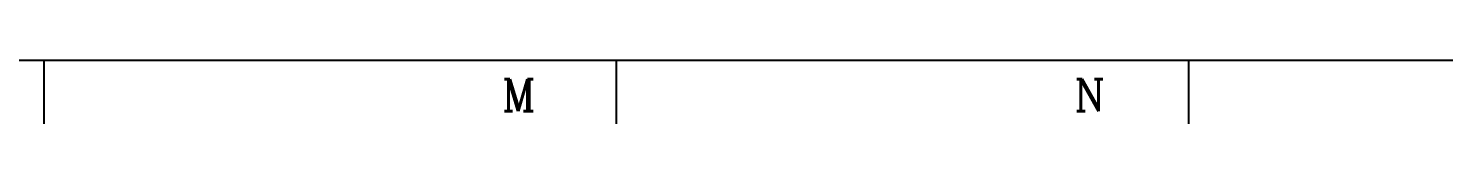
# Model space of a CAD drawing. Header units: millimetres. Extents: x 4133871 to 4440428, y -545651 to -495191.
# Drawn here: x 4321734 to 4326548, y -520110 to -519893 of the extents above; entities that cross this region are included whole.
import ezdxf

# ---------------------------------------------------------------- set-up
doc = ezdxf.new("R2010")
doc.units = ezdxf.units.MM
doc.header["$LTSCALE"] = 60
doc.layers.add('1', color=7, linetype='Continuous')
doc.layers.add('TAN-TIT', color=30, linetype='Continuous')
doc.styles.add('COM', font='COMPLEX', dxfattribs={"height": 5})

# ---------------------------------------------------------------- blocks, each defined once
blk = doc.blocks.new('BORDER')
at = {"layer": 'TAN-TIT'}
for p, q in [((4977, 3520), (232823, 3520)), ((160720, 3520), (160720, 2078)), ((173699, 3520), (173699, 2078)), ((186677, 3520), (186677, 2078))]:
    blk.add_line(p, q, dxfattribs=at)
at = {"layer": 'TAN-TIT', "style": 'COM'}
for s, p in [('M', (171103, 2366)), ('N', (184082, 2366))]:
    blk.add_text(s, height=721, dxfattribs=at).set_placement(p)

msp = doc.modelspace()

# ---------------------------------------------------------------- block references
at = {"layer": '1', "xscale": 0.15, "yscale": 0.15, "zscale": 0.15}
msp.add_blockref('BORDER', (4297678.9, -520421.2), dxfattribs=at)

doc.saveas('drawing.dxf')
